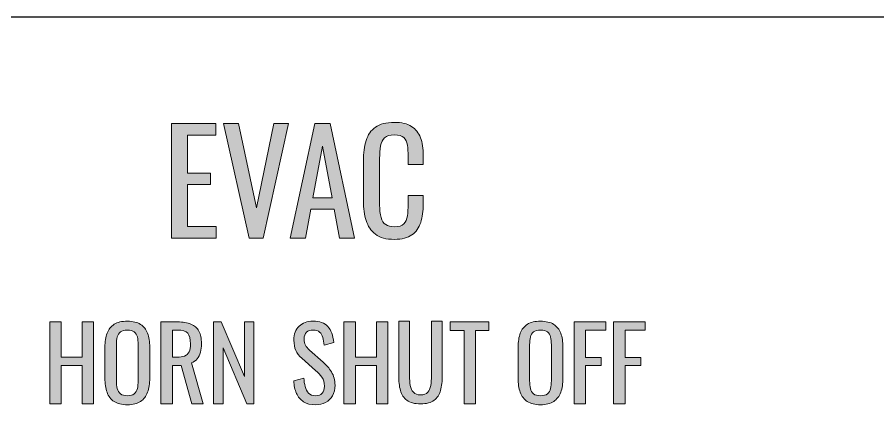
# Model space of a CAD drawing. Header units: inches. Extents: x 145 to 467, y 0 to 792.
# Drawn here: x 295.5 to 380.6, y 753.8 to 792.1 of the extents above; entities that cross this region are included whole.
import ezdxf

# ---------------------------------------------------------------- set-up
doc = ezdxf.new("R2010")
doc.units = ezdxf.units.IN
doc.header["$MEASUREMENT"] = 0
doc.layers.add('EVAC_Holes v5_0', color=7, linetype='Continuous')

# ---------------------------------------------------------------- blocks, each defined once
blk = doc.blocks.new('block 29')
at = {"layer": 'EVAC_Holes v5_0', "color": 7, "lineweight": 25}
blk.add_lwpolyline([(466.856, 792.078), (145.144, 792.078)], dxfattribs=at)
blk = doc.blocks.new('block 145')
at = {"layer": 'EVAC_Holes v5_0'}
h = blk.add_hatch(color=7, dxfattribs=at)
h.dxf.hatch_style = 2
h.paths.add_polyline_path([(310.76, 770.241), (310.76, 781.581), (315.155, 781.581), (315.155, 780.405), (312.342, 780.405), (312.342, 776.653), (314.624, 776.653), (314.624, 775.533), (312.342, 775.533), (312.342, 771.375), (315.184, 771.375), (315.184, 770.241)])
h = blk.add_hatch(color=7, dxfattribs=at)
h.dxf.hatch_style = 2
h.paths.add_polyline_path([(318.432, 770.241), (315.897, 781.581), (317.382, 781.581), (319.174, 773.223), (320.882, 781.581), (322.323, 781.581), (319.817, 770.241)])
h = blk.add_hatch(color=7, dxfattribs=at)
h.dxf.hatch_style = 2
h.paths.add_polyline_path([(322.52, 770.241), (324.928, 781.581), (326.454, 781.581), (328.876, 770.241), (327.378, 770.241), (326.859, 773.097), (324.55, 773.097), (324.004, 770.241)])
h.paths.add_polyline_path([(324.76, 774.231), (326.649, 774.231), (325.697, 779.341)])
h = blk.add_hatch(color=7, dxfattribs=at)
h.dxf.hatch_style = 2
edge = h.paths.add_edge_path()
edge.add_spline(control_points=[(332.81, 770.115), (332.007, 770.115), (331.384, 770.283), (330.94, 770.619), (330.497, 770.955), (330.188, 771.408), (330.017, 771.977), (329.844, 772.546), (329.757, 773.181), (329.757, 773.881), (329.757, 773.881), (329.757, 777.885), (329.757, 777.885), (329.757, 778.65), (329.844, 779.318), (330.017, 779.887), (330.188, 780.457), (330.497, 780.897), (330.94, 781.21), (331.384, 781.523), (332.007, 781.679), (332.81, 781.679), (333.519, 781.679), (334.081, 781.548), (334.496, 781.287), (334.911, 781.026), (335.21, 780.652), (335.393, 780.167), (335.574, 779.682), (335.665, 779.099), (335.665, 778.417), (335.665, 778.417), (335.665, 777.521), (335.665, 777.521), (335.665, 777.521), (334.167, 777.521), (334.167, 777.521), (334.167, 777.521), (334.167, 778.319), (334.167, 778.319), (334.167, 778.739), (334.146, 779.11), (334.104, 779.432), (334.062, 779.754), (333.948, 780.004), (333.761, 780.181), (333.574, 780.358), (333.262, 780.447), (332.823, 780.447), (332.375, 780.447), (332.049, 780.352), (331.843, 780.16), (331.638, 779.969), (331.505, 779.698), (331.444, 779.348), (331.384, 778.998), (331.354, 778.59), (331.354, 778.123), (331.354, 778.123), (331.354, 773.629), (331.354, 773.629), (331.354, 773.06), (331.399, 772.609), (331.493, 772.278), (331.586, 771.947), (331.74, 771.711), (331.955, 771.571), (332.17, 771.431), (332.459, 771.361), (332.823, 771.361), (333.252, 771.361), (333.561, 771.457), (333.747, 771.648), (333.934, 771.839), (334.051, 772.103), (334.098, 772.439), (334.144, 772.775), (334.167, 773.167), (334.167, 773.615), (334.167, 773.615), (334.167, 774.455), (334.167, 774.455), (334.167, 774.455), (335.665, 774.455), (335.665, 774.455), (335.665, 774.455), (335.665, 773.615), (335.665, 773.615), (335.665, 772.924), (335.581, 772.315), (335.413, 771.788), (335.245, 771.261), (334.956, 770.85), (334.545, 770.556), (334.135, 770.262), (333.556, 770.115), (332.81, 770.115)], knot_values=[0, 0, 0, 0, 1, 1, 1, 2, 2, 2, 3, 3, 3, 4, 4, 4, 5, 5, 5, 6, 6, 6, 7, 7, 7, 8, 8, 8, 9, 9, 9, 10, 10, 10, 11, 11, 11, 12, 12, 12, 13, 13, 13, 14, 14, 14, 15, 15, 15, 16, 16, 16, 17, 17, 17, 18, 18, 18, 19, 19, 19, 20, 20, 20, 21, 21, 21, 22, 22, 22, 23, 23, 23, 24, 24, 24, 25, 25, 25, 26, 26, 26, 27, 27, 27, 28, 28, 28, 29, 29, 29, 30, 30, 30, 31, 31, 31, 32, 32, 32, 32], degree=3, periodic=0)
at = {"layer": 'EVAC_Holes v5_0', "lineweight": 0}
for points in [[(310.76, 770.241), (310.76, 781.581), (315.155, 781.581), (315.155, 780.405), (312.342, 780.405), (312.342, 776.653), (314.624, 776.653), (314.624, 775.533), (312.342, 775.533), (312.342, 771.375), (315.184, 771.375), (315.184, 770.241), (310.76, 770.241)], [(318.432, 770.241), (315.897, 781.581), (317.382, 781.581), (319.174, 773.223), (320.882, 781.581), (322.323, 781.581), (319.817, 770.241), (318.432, 770.241)], [(322.52, 770.241), (324.928, 781.581), (326.454, 781.581), (328.876, 770.241), (327.378, 770.241), (326.859, 773.097), (324.55, 773.097), (324.004, 770.241), (322.52, 770.241)], [(324.76, 774.231), (326.649, 774.231), (325.697, 779.341), (324.76, 774.231)]]:
    blk.add_lwpolyline(points, dxfattribs=at)
blk.add_open_spline([(332.81, 770.115), (332.007, 770.115), (331.384, 770.283), (330.94, 770.619), (330.497, 770.955), (330.188, 771.408), (330.017, 771.977), (329.844, 772.546), (329.757, 773.181), (329.757, 773.881), (329.757, 773.881), (329.757, 777.885), (329.757, 777.885), (329.757, 778.65), (329.844, 779.318), (330.017, 779.887), (330.188, 780.457), (330.497, 780.897), (330.94, 781.21), (331.384, 781.523), (332.007, 781.679), (332.81, 781.679), (333.519, 781.679), (334.081, 781.548), (334.496, 781.287), (334.911, 781.026), (335.21, 780.652), (335.393, 780.167), (335.574, 779.682), (335.665, 779.099), (335.665, 778.417), (335.665, 778.417), (335.665, 777.521), (335.665, 777.521), (335.665, 777.521), (334.167, 777.521), (334.167, 777.521), (334.167, 777.521), (334.167, 778.319), (334.167, 778.319), (334.167, 778.739), (334.146, 779.11), (334.104, 779.432), (334.062, 779.754), (333.948, 780.004), (333.761, 780.181), (333.574, 780.358), (333.262, 780.447), (332.823, 780.447), (332.375, 780.447), (332.049, 780.352), (331.843, 780.16), (331.638, 779.969), (331.505, 779.698), (331.444, 779.348), (331.384, 778.998), (331.354, 778.59), (331.354, 778.123), (331.354, 778.123), (331.354, 773.629), (331.354, 773.629), (331.354, 773.06), (331.399, 772.609), (331.493, 772.278), (331.586, 771.947), (331.74, 771.711), (331.955, 771.571), (332.17, 771.431), (332.459, 771.361), (332.823, 771.361), (333.252, 771.361), (333.561, 771.457), (333.747, 771.648), (333.934, 771.839), (334.051, 772.103), (334.098, 772.439), (334.144, 772.775), (334.167, 773.167), (334.167, 773.615), (334.167, 773.615), (334.167, 774.455), (334.167, 774.455), (334.167, 774.455), (335.665, 774.455), (335.665, 774.455), (335.665, 774.455), (335.665, 773.615), (335.665, 773.615), (335.665, 772.924), (335.581, 772.315), (335.413, 771.788), (335.245, 771.261), (334.956, 770.85), (334.545, 770.556), (334.135, 770.262), (333.556, 770.115), (332.81, 770.115)], degree=3, knots=[0, 0, 0, 0, 1, 1, 1, 2, 2, 2, 3, 3, 3, 4, 4, 4, 5, 5, 5, 6, 6, 6, 7, 7, 7, 8, 8, 8, 9, 9, 9, 10, 10, 10, 11, 11, 11, 12, 12, 12, 13, 13, 13, 14, 14, 14, 15, 15, 15, 16, 16, 16, 17, 17, 17, 18, 18, 18, 19, 19, 19, 20, 20, 20, 21, 21, 21, 22, 22, 22, 23, 23, 23, 24, 24, 24, 25, 25, 25, 26, 26, 26, 27, 27, 27, 28, 28, 28, 29, 29, 29, 30, 30, 30, 31, 31, 31, 32, 32, 32, 32], dxfattribs=at)
blk = doc.blocks.new('block 163')
at = {"layer": 'EVAC_Holes v5_0'}
h = blk.add_hatch(color=7, dxfattribs=at)
h.dxf.hatch_style = 2
h.paths.add_polyline_path([(298.722, 753.855), (298.722, 761.956), (299.852, 761.956), (299.852, 758.456), (301.932, 758.456), (301.932, 761.956), (303.062, 761.956), (303.062, 753.855), (301.932, 753.855), (301.932, 757.646), (299.852, 757.646), (299.852, 753.855)])
h = blk.add_hatch(color=7, dxfattribs=at)
h.dxf.hatch_style = 2
edge = h.paths.add_edge_path()
edge.add_spline(control_points=[(306.401, 753.766), (305.855, 753.766), (305.418, 753.872), (305.092, 754.085), (304.765, 754.299), (304.532, 754.604), (304.392, 755), (304.251, 755.397), (304.182, 755.862), (304.182, 756.396), (304.182, 756.396), (304.182, 759.465), (304.182, 759.465), (304.182, 759.999), (304.253, 760.457), (304.396, 760.84), (304.54, 761.224), (304.773, 761.517), (305.097, 761.721), (305.42, 761.924), (305.855, 762.025), (306.401, 762.025), (306.948, 762.025), (307.382, 761.922), (307.701, 761.715), (308.021, 761.509), (308.253, 761.215), (308.396, 760.835), (308.54, 760.456), (308.611, 759.999), (308.611, 759.465), (308.611, 759.465), (308.611, 756.385), (308.611, 756.385), (308.611, 755.859), (308.54, 755.399), (308.396, 755.005), (308.253, 754.612), (308.021, 754.307), (307.701, 754.09), (307.382, 753.874), (306.948, 753.766), (306.401, 753.766)], knot_values=[0, 0, 0, 0, 1, 1, 1, 2, 2, 2, 3, 3, 3, 4, 4, 4, 5, 5, 5, 6, 6, 6, 7, 7, 7, 8, 8, 8, 9, 9, 9, 10, 10, 10, 11, 11, 11, 12, 12, 12, 13, 13, 13, 14, 14, 14, 14], degree=3, periodic=0)
edge = h.paths.add_edge_path()
edge.add_spline(control_points=[(306.401, 754.655), (306.701, 754.655), (306.928, 754.717), (307.081, 754.84), (307.234, 754.964), (307.338, 755.137), (307.392, 755.36), (307.444, 755.584), (307.472, 755.846), (307.472, 756.146), (307.472, 756.146), (307.472, 759.695), (307.472, 759.695), (307.472, 759.996), (307.444, 760.254), (307.392, 760.471), (307.338, 760.687), (307.234, 760.854), (307.081, 760.971), (306.928, 761.087), (306.701, 761.146), (306.401, 761.146), (306.102, 761.146), (305.873, 761.087), (305.717, 760.971), (305.56, 760.854), (305.455, 760.687), (305.402, 760.471), (305.348, 760.254), (305.322, 759.996), (305.322, 759.695), (305.322, 759.695), (305.322, 756.146), (305.322, 756.146), (305.322, 755.846), (305.348, 755.584), (305.402, 755.36), (305.455, 755.137), (305.56, 754.964), (305.717, 754.84), (305.873, 754.717), (306.102, 754.655), (306.401, 754.655)], knot_values=[0, 0, 0, 0, 1, 1, 1, 2, 2, 2, 3, 3, 3, 4, 4, 4, 5, 5, 5, 6, 6, 6, 7, 7, 7, 8, 8, 8, 9, 9, 9, 10, 10, 10, 11, 11, 11, 12, 12, 12, 13, 13, 13, 14, 14, 14, 14], degree=3, periodic=0)
h = blk.add_hatch(color=7, dxfattribs=at)
h.dxf.hatch_style = 2
edge = h.paths.add_edge_path()
edge.add_spline(control_points=[(309.722, 753.855), (309.722, 753.855), (309.722, 761.956), (309.722, 761.956), (309.722, 761.956), (311.352, 761.956), (311.352, 761.956), (311.892, 761.956), (312.338, 761.884), (312.691, 761.74), (313.045, 761.597), (313.307, 761.367), (313.477, 761.05), (313.646, 760.734), (313.731, 760.319), (313.731, 759.806), (313.731, 759.492), (313.698, 759.207), (313.632, 758.951), (313.564, 758.694), (313.458, 758.477), (313.312, 758.3), (313.165, 758.124), (312.972, 757.996), (312.731, 757.916), (312.731, 757.916), (313.882, 753.855), (313.882, 753.855), (313.882, 753.855), (312.792, 753.855), (312.792, 753.855), (312.792, 753.855), (311.731, 757.655), (311.731, 757.655), (311.731, 757.655), (310.852, 757.655), (310.852, 757.655), (310.852, 757.655), (310.852, 753.855), (310.852, 753.855), (310.852, 753.855), (309.722, 753.855), (309.722, 753.855)], knot_values=[0, 0, 0, 0, 1, 1, 1, 2, 2, 2, 3, 3, 3, 4, 4, 4, 5, 5, 5, 6, 6, 6, 7, 7, 7, 8, 8, 8, 9, 9, 9, 10, 10, 10, 11, 11, 11, 12, 12, 12, 13, 13, 13, 14, 14, 14, 14], degree=3, periodic=0)
edge = h.paths.add_edge_path()
edge.add_spline(control_points=[(310.852, 758.465), (310.852, 758.465), (311.281, 758.465), (311.281, 758.465), (311.602, 758.465), (311.861, 758.505), (312.062, 758.585), (312.262, 758.666), (312.408, 758.802), (312.502, 758.996), (312.595, 759.189), (312.642, 759.459), (312.642, 759.806), (312.642, 760.279), (312.555, 760.621), (312.382, 760.831), (312.208, 761.041), (311.865, 761.146), (311.352, 761.146), (311.352, 761.146), (310.852, 761.146), (310.852, 761.146), (310.852, 761.146), (310.852, 758.465), (310.852, 758.465)], knot_values=[0, 0, 0, 0, 1, 1, 1, 2, 2, 2, 3, 3, 3, 4, 4, 4, 5, 5, 5, 6, 6, 6, 7, 7, 7, 8, 8, 8, 8], degree=3, periodic=0)
h = blk.add_hatch(color=7, dxfattribs=at)
h.dxf.hatch_style = 2
h.paths.add_polyline_path([(314.911, 753.855), (314.911, 761.956), (315.682, 761.956), (317.981, 756.576), (317.981, 761.956), (318.922, 761.956), (318.922, 753.855), (318.201, 753.855), (315.871, 759.385), (315.871, 753.855)])
h = blk.add_hatch(color=7, dxfattribs=at)
h.dxf.hatch_style = 2
edge = h.paths.add_edge_path()
edge.add_spline(control_points=[(325.003, 753.766), (324.536, 753.766), (324.147, 753.865), (323.838, 754.065), (323.527, 754.266), (323.293, 754.542), (323.132, 754.896), (322.972, 755.249), (322.879, 755.659), (322.852, 756.125), (322.852, 756.125), (323.852, 756.396), (323.852, 756.396), (323.873, 756.109), (323.918, 755.832), (323.987, 755.565), (324.057, 755.299), (324.172, 755.081), (324.333, 754.911), (324.492, 754.74), (324.715, 754.655), (325.003, 754.655), (325.296, 754.655), (325.517, 754.737), (325.668, 754.9), (325.817, 755.064), (325.892, 755.299), (325.892, 755.605), (325.892, 755.972), (325.809, 756.267), (325.642, 756.49), (325.475, 756.714), (325.265, 756.939), (325.012, 757.166), (325.012, 757.166), (323.652, 758.365), (323.652, 758.365), (323.385, 758.599), (323.189, 758.854), (323.062, 759.13), (322.935, 759.407), (322.873, 759.749), (322.873, 760.155), (322.873, 760.749), (323.043, 761.209), (323.382, 761.536), (323.722, 761.862), (324.185, 762.025), (324.772, 762.025), (325.092, 762.025), (325.374, 761.984), (325.617, 761.9), (325.861, 761.817), (326.064, 761.689), (326.227, 761.516), (326.39, 761.342), (326.52, 761.124), (326.617, 760.86), (326.713, 760.597), (326.779, 760.289), (326.812, 759.936), (326.812, 759.936), (325.852, 759.675), (325.852, 759.675), (325.833, 759.942), (325.793, 760.187), (325.732, 760.411), (325.672, 760.634), (325.567, 760.814), (325.418, 760.951), (325.267, 761.087), (325.052, 761.155), (324.772, 761.155), (324.492, 761.155), (324.274, 761.081), (324.117, 760.931), (323.961, 760.78), (323.882, 760.559), (323.882, 760.266), (323.882, 760.019), (323.923, 759.815), (324.007, 759.655), (324.09, 759.496), (324.225, 759.332), (324.413, 759.166), (324.413, 759.166), (325.782, 757.965), (325.782, 757.965), (326.088, 757.699), (326.359, 757.38), (326.592, 757.01), (326.826, 756.641), (326.942, 756.202), (326.942, 755.695), (326.942, 755.295), (326.859, 754.951), (326.692, 754.661), (326.526, 754.371), (326.297, 754.149), (326.007, 753.996), (325.717, 753.842), (325.382, 753.766), (325.003, 753.766)], knot_values=[0, 0, 0, 0, 1, 1, 1, 2, 2, 2, 3, 3, 3, 4, 4, 4, 5, 5, 5, 6, 6, 6, 7, 7, 7, 8, 8, 8, 9, 9, 9, 10, 10, 10, 11, 11, 11, 12, 12, 12, 13, 13, 13, 14, 14, 14, 15, 15, 15, 16, 16, 16, 17, 17, 17, 18, 18, 18, 19, 19, 19, 20, 20, 20, 21, 21, 21, 22, 22, 22, 23, 23, 23, 24, 24, 24, 25, 25, 25, 26, 26, 26, 27, 27, 27, 28, 28, 28, 29, 29, 29, 30, 30, 30, 31, 31, 31, 32, 32, 32, 33, 33, 33, 34, 34, 34, 34], degree=3, periodic=0)
h = blk.add_hatch(color=7, dxfattribs=at)
h.dxf.hatch_style = 2
h.paths.add_polyline_path([(327.822, 753.855), (327.822, 761.956), (328.952, 761.956), (328.952, 758.456), (331.032, 758.456), (331.032, 761.956), (332.163, 761.956), (332.163, 753.855), (331.032, 753.855), (331.032, 757.646), (328.952, 757.646), (328.952, 753.855)])
h = blk.add_hatch(color=7, dxfattribs=at)
h.dxf.hatch_style = 2
edge = h.paths.add_edge_path()
edge.add_spline(control_points=[(335.397, 753.856), (334.81, 753.856), (334.361, 753.972), (334.048, 754.206), (333.734, 754.439), (333.521, 754.768), (333.408, 755.191), (333.295, 755.615), (333.238, 756.109), (333.238, 756.676), (333.238, 756.676), (333.238, 762.046), (333.238, 762.046), (333.238, 762.046), (334.317, 762.046), (334.317, 762.046), (334.317, 762.046), (334.317, 756.626), (334.317, 756.626), (334.317, 756.28), (334.341, 755.963), (334.387, 755.676), (334.434, 755.389), (334.536, 755.163), (334.692, 754.996), (334.849, 754.829), (335.084, 754.746), (335.397, 754.746), (335.718, 754.746), (335.954, 754.829), (336.107, 754.996), (336.26, 755.163), (336.361, 755.389), (336.408, 755.676), (336.454, 755.963), (336.477, 756.28), (336.477, 756.626), (336.477, 756.626), (336.477, 762.046), (336.477, 762.046), (336.477, 762.046), (337.548, 762.046), (337.548, 762.046), (337.548, 762.046), (337.548, 756.676), (337.548, 756.676), (337.548, 756.109), (337.491, 755.615), (337.378, 755.191), (337.264, 754.768), (337.052, 754.439), (336.743, 754.206), (336.432, 753.972), (335.984, 753.856), (335.397, 753.856)], knot_values=[0, 0, 0, 0, 1, 1, 1, 2, 2, 2, 3, 3, 3, 4, 4, 4, 5, 5, 5, 6, 6, 6, 7, 7, 7, 8, 8, 8, 9, 9, 9, 10, 10, 10, 11, 11, 11, 12, 12, 12, 13, 13, 13, 14, 14, 14, 15, 15, 15, 16, 16, 16, 17, 17, 17, 18, 18, 18, 18], degree=3, periodic=0)
h = blk.add_hatch(color=7, dxfattribs=at)
h.dxf.hatch_style = 2
h.paths.add_polyline_path([(339.7, 753.855), (339.7, 761.115), (338.331, 761.115), (338.331, 761.956), (342.161, 761.956), (342.161, 761.115), (340.831, 761.115), (340.831, 753.855)])
h = blk.add_hatch(color=7, dxfattribs=at)
h.dxf.hatch_style = 2
edge = h.paths.add_edge_path()
edge.add_spline(control_points=[(347.271, 753.766), (346.724, 753.766), (346.288, 753.872), (345.961, 754.085), (345.635, 754.299), (345.401, 754.604), (345.261, 755), (345.121, 755.397), (345.052, 755.862), (345.052, 756.396), (345.052, 756.396), (345.052, 759.465), (345.052, 759.465), (345.052, 759.999), (345.123, 760.457), (345.266, 760.84), (345.409, 761.224), (345.642, 761.517), (345.966, 761.721), (346.29, 761.924), (346.724, 762.025), (347.271, 762.025), (347.817, 762.025), (348.251, 761.922), (348.571, 761.715), (348.891, 761.509), (349.123, 761.215), (349.266, 760.835), (349.409, 760.456), (349.481, 759.999), (349.481, 759.465), (349.481, 759.465), (349.481, 756.385), (349.481, 756.385), (349.481, 755.859), (349.409, 755.399), (349.266, 755.005), (349.123, 754.612), (348.891, 754.307), (348.571, 754.09), (348.251, 753.874), (347.817, 753.766), (347.271, 753.766)], knot_values=[0, 0, 0, 0, 1, 1, 1, 2, 2, 2, 3, 3, 3, 4, 4, 4, 5, 5, 5, 6, 6, 6, 7, 7, 7, 8, 8, 8, 9, 9, 9, 10, 10, 10, 11, 11, 11, 12, 12, 12, 13, 13, 13, 14, 14, 14, 14], degree=3, periodic=0)
edge = h.paths.add_edge_path()
edge.add_spline(control_points=[(347.271, 754.655), (347.571, 754.655), (347.798, 754.717), (347.951, 754.84), (348.104, 754.964), (348.208, 755.137), (348.261, 755.36), (348.314, 755.584), (348.341, 755.846), (348.341, 756.146), (348.341, 756.146), (348.341, 759.695), (348.341, 759.695), (348.341, 759.996), (348.314, 760.254), (348.261, 760.471), (348.208, 760.687), (348.104, 760.854), (347.951, 760.971), (347.798, 761.087), (347.571, 761.146), (347.271, 761.146), (346.971, 761.146), (346.743, 761.087), (346.586, 760.971), (346.429, 760.854), (346.324, 760.687), (346.271, 760.471), (346.218, 760.254), (346.191, 759.996), (346.191, 759.695), (346.191, 759.695), (346.191, 756.146), (346.191, 756.146), (346.191, 755.846), (346.218, 755.584), (346.271, 755.36), (346.324, 755.137), (346.429, 754.964), (346.586, 754.84), (346.743, 754.717), (346.971, 754.655), (347.271, 754.655)], knot_values=[0, 0, 0, 0, 1, 1, 1, 2, 2, 2, 3, 3, 3, 4, 4, 4, 5, 5, 5, 6, 6, 6, 7, 7, 7, 8, 8, 8, 9, 9, 9, 10, 10, 10, 11, 11, 11, 12, 12, 12, 13, 13, 13, 14, 14, 14, 14], degree=3, periodic=0)
h = blk.add_hatch(color=7, dxfattribs=at)
h.dxf.hatch_style = 2
h.paths.add_polyline_path([(350.591, 753.855), (350.591, 761.956), (353.72, 761.956), (353.72, 761.146), (351.72, 761.146), (351.72, 758.445), (353.27, 758.445), (353.27, 757.646), (351.72, 757.646), (351.72, 753.855)])
h = blk.add_hatch(color=7, dxfattribs=at)
h.dxf.hatch_style = 2
h.paths.add_polyline_path([(354.501, 753.855), (354.501, 761.956), (357.631, 761.956), (357.631, 761.146), (355.631, 761.146), (355.631, 758.445), (357.18, 758.445), (357.18, 757.646), (355.631, 757.646), (355.631, 753.855)])
at = {"layer": 'EVAC_Holes v5_0', "lineweight": 0}
for points in [[(298.722, 753.855), (298.722, 761.956), (299.852, 761.956), (299.852, 758.456), (301.932, 758.456), (301.932, 761.956), (303.062, 761.956), (303.062, 753.855), (301.932, 753.855), (301.932, 757.646), (299.852, 757.646), (299.852, 753.855), (298.722, 753.855)], [(314.911, 753.855), (314.911, 761.956), (315.682, 761.956), (317.981, 756.576), (317.981, 761.956), (318.922, 761.956), (318.922, 753.855), (318.201, 753.855), (315.871, 759.385), (315.871, 753.855), (314.911, 753.855)], [(327.822, 753.855), (327.822, 761.956), (328.952, 761.956), (328.952, 758.456), (331.032, 758.456), (331.032, 761.956), (332.163, 761.956), (332.163, 753.855), (331.032, 753.855), (331.032, 757.646), (328.952, 757.646), (328.952, 753.855), (327.822, 753.855)], [(339.7, 753.855), (339.7, 761.115), (338.331, 761.115), (338.331, 761.956), (342.161, 761.956), (342.161, 761.115), (340.831, 761.115), (340.831, 753.855), (339.7, 753.855)], [(350.591, 753.855), (350.591, 761.956), (353.72, 761.956), (353.72, 761.146), (351.72, 761.146), (351.72, 758.445), (353.27, 758.445), (353.27, 757.646), (351.72, 757.646), (351.72, 753.855), (350.591, 753.855)], [(354.501, 753.855), (354.501, 761.956), (357.631, 761.956), (357.631, 761.146), (355.631, 761.146), (355.631, 758.445), (357.18, 758.445), (357.18, 757.646), (355.631, 757.646), (355.631, 753.855), (354.501, 753.855)]]:
    blk.add_lwpolyline(points, dxfattribs=at)
for points, knots in [([(306.401, 753.766), (305.855, 753.766), (305.418, 753.872), (305.092, 754.085), (304.765, 754.299), (304.532, 754.604), (304.392, 755), (304.251, 755.397), (304.182, 755.862), (304.182, 756.396), (304.182, 756.396), (304.182, 759.465), (304.182, 759.465), (304.182, 759.999), (304.253, 760.457), (304.396, 760.84), (304.54, 761.224), (304.773, 761.517), (305.097, 761.721), (305.42, 761.924), (305.855, 762.025), (306.401, 762.025), (306.948, 762.025), (307.382, 761.922), (307.701, 761.715), (308.021, 761.509), (308.253, 761.215), (308.396, 760.835), (308.54, 760.456), (308.611, 759.999), (308.611, 759.465), (308.611, 759.465), (308.611, 756.385), (308.611, 756.385), (308.611, 755.859), (308.54, 755.399), (308.396, 755.005), (308.253, 754.612), (308.021, 754.307), (307.701, 754.09), (307.382, 753.874), (306.948, 753.766), (306.401, 753.766)], [0, 0, 0, 0, 1, 1, 1, 2, 2, 2, 3, 3, 3, 4, 4, 4, 5, 5, 5, 6, 6, 6, 7, 7, 7, 8, 8, 8, 9, 9, 9, 10, 10, 10, 11, 11, 11, 12, 12, 12, 13, 13, 13, 14, 14, 14, 14]), ([(309.722, 753.855), (309.722, 753.855), (309.722, 761.956), (309.722, 761.956), (309.722, 761.956), (311.352, 761.956), (311.352, 761.956), (311.892, 761.956), (312.338, 761.884), (312.691, 761.74), (313.045, 761.597), (313.307, 761.367), (313.477, 761.05), (313.646, 760.734), (313.731, 760.319), (313.731, 759.806), (313.731, 759.492), (313.698, 759.207), (313.632, 758.951), (313.564, 758.694), (313.458, 758.477), (313.312, 758.3), (313.165, 758.124), (312.972, 757.996), (312.731, 757.916), (312.731, 757.916), (313.882, 753.855), (313.882, 753.855), (313.882, 753.855), (312.792, 753.855), (312.792, 753.855), (312.792, 753.855), (311.731, 757.655), (311.731, 757.655), (311.731, 757.655), (310.852, 757.655), (310.852, 757.655), (310.852, 757.655), (310.852, 753.855), (310.852, 753.855), (310.852, 753.855), (309.722, 753.855), (309.722, 753.855)], [0, 0, 0, 0, 1, 1, 1, 2, 2, 2, 3, 3, 3, 4, 4, 4, 5, 5, 5, 6, 6, 6, 7, 7, 7, 8, 8, 8, 9, 9, 9, 10, 10, 10, 11, 11, 11, 12, 12, 12, 13, 13, 13, 14, 14, 14, 14]), ([(325.003, 753.766), (324.536, 753.766), (324.147, 753.865), (323.838, 754.065), (323.527, 754.266), (323.293, 754.542), (323.132, 754.896), (322.972, 755.249), (322.879, 755.659), (322.852, 756.125), (322.852, 756.125), (323.852, 756.396), (323.852, 756.396), (323.873, 756.109), (323.918, 755.832), (323.987, 755.565), (324.057, 755.299), (324.172, 755.081), (324.333, 754.911), (324.492, 754.74), (324.715, 754.655), (325.003, 754.655), (325.296, 754.655), (325.517, 754.737), (325.668, 754.9), (325.817, 755.064), (325.892, 755.299), (325.892, 755.605), (325.892, 755.972), (325.809, 756.267), (325.642, 756.49), (325.475, 756.714), (325.265, 756.939), (325.012, 757.166), (325.012, 757.166), (323.652, 758.365), (323.652, 758.365), (323.385, 758.599), (323.189, 758.854), (323.062, 759.13), (322.935, 759.407), (322.873, 759.749), (322.873, 760.155), (322.873, 760.749), (323.043, 761.209), (323.382, 761.536), (323.722, 761.862), (324.185, 762.025), (324.772, 762.025), (325.092, 762.025), (325.374, 761.984), (325.617, 761.9), (325.861, 761.817), (326.064, 761.689), (326.227, 761.516), (326.39, 761.342), (326.52, 761.124), (326.617, 760.86), (326.713, 760.597), (326.779, 760.289), (326.812, 759.936), (326.812, 759.936), (325.852, 759.675), (325.852, 759.675), (325.833, 759.942), (325.793, 760.187), (325.732, 760.411), (325.672, 760.634), (325.567, 760.814), (325.418, 760.951), (325.267, 761.087), (325.052, 761.155), (324.772, 761.155), (324.492, 761.155), (324.274, 761.081), (324.117, 760.931), (323.961, 760.78), (323.882, 760.559), (323.882, 760.266), (323.882, 760.019), (323.923, 759.815), (324.007, 759.655), (324.09, 759.496), (324.225, 759.332), (324.413, 759.166), (324.413, 759.166), (325.782, 757.965), (325.782, 757.965), (326.088, 757.699), (326.359, 757.38), (326.592, 757.01), (326.826, 756.641), (326.942, 756.202), (326.942, 755.695), (326.942, 755.295), (326.859, 754.951), (326.692, 754.661), (326.526, 754.371), (326.297, 754.149), (326.007, 753.996), (325.717, 753.842), (325.382, 753.766), (325.003, 753.766)], [0, 0, 0, 0, 1, 1, 1, 2, 2, 2, 3, 3, 3, 4, 4, 4, 5, 5, 5, 6, 6, 6, 7, 7, 7, 8, 8, 8, 9, 9, 9, 10, 10, 10, 11, 11, 11, 12, 12, 12, 13, 13, 13, 14, 14, 14, 15, 15, 15, 16, 16, 16, 17, 17, 17, 18, 18, 18, 19, 19, 19, 20, 20, 20, 21, 21, 21, 22, 22, 22, 23, 23, 23, 24, 24, 24, 25, 25, 25, 26, 26, 26, 27, 27, 27, 28, 28, 28, 29, 29, 29, 30, 30, 30, 31, 31, 31, 32, 32, 32, 33, 33, 33, 34, 34, 34, 34]), ([(335.397, 753.856), (334.81, 753.856), (334.361, 753.972), (334.048, 754.206), (333.734, 754.439), (333.521, 754.768), (333.408, 755.191), (333.295, 755.615), (333.238, 756.109), (333.238, 756.676), (333.238, 756.676), (333.238, 762.046), (333.238, 762.046), (333.238, 762.046), (334.317, 762.046), (334.317, 762.046), (334.317, 762.046), (334.317, 756.626), (334.317, 756.626), (334.317, 756.28), (334.341, 755.963), (334.387, 755.676), (334.434, 755.389), (334.536, 755.163), (334.692, 754.996), (334.849, 754.829), (335.084, 754.746), (335.397, 754.746), (335.718, 754.746), (335.954, 754.829), (336.107, 754.996), (336.26, 755.163), (336.361, 755.389), (336.408, 755.676), (336.454, 755.963), (336.477, 756.28), (336.477, 756.626), (336.477, 756.626), (336.477, 762.046), (336.477, 762.046), (336.477, 762.046), (337.548, 762.046), (337.548, 762.046), (337.548, 762.046), (337.548, 756.676), (337.548, 756.676), (337.548, 756.109), (337.491, 755.615), (337.378, 755.191), (337.264, 754.768), (337.052, 754.439), (336.743, 754.206), (336.432, 753.972), (335.984, 753.856), (335.397, 753.856)], [0, 0, 0, 0, 1, 1, 1, 2, 2, 2, 3, 3, 3, 4, 4, 4, 5, 5, 5, 6, 6, 6, 7, 7, 7, 8, 8, 8, 9, 9, 9, 10, 10, 10, 11, 11, 11, 12, 12, 12, 13, 13, 13, 14, 14, 14, 15, 15, 15, 16, 16, 16, 17, 17, 17, 18, 18, 18, 18]), ([(347.271, 753.766), (346.724, 753.766), (346.288, 753.872), (345.961, 754.085), (345.635, 754.299), (345.401, 754.604), (345.261, 755), (345.121, 755.397), (345.052, 755.862), (345.052, 756.396), (345.052, 756.396), (345.052, 759.465), (345.052, 759.465), (345.052, 759.999), (345.123, 760.457), (345.266, 760.84), (345.409, 761.224), (345.642, 761.517), (345.966, 761.721), (346.29, 761.924), (346.724, 762.025), (347.271, 762.025), (347.817, 762.025), (348.251, 761.922), (348.571, 761.715), (348.891, 761.509), (349.123, 761.215), (349.266, 760.835), (349.409, 760.456), (349.481, 759.999), (349.481, 759.465), (349.481, 759.465), (349.481, 756.385), (349.481, 756.385), (349.481, 755.859), (349.409, 755.399), (349.266, 755.005), (349.123, 754.612), (348.891, 754.307), (348.571, 754.09), (348.251, 753.874), (347.817, 753.766), (347.271, 753.766)], [0, 0, 0, 0, 1, 1, 1, 2, 2, 2, 3, 3, 3, 4, 4, 4, 5, 5, 5, 6, 6, 6, 7, 7, 7, 8, 8, 8, 9, 9, 9, 10, 10, 10, 11, 11, 11, 12, 12, 12, 13, 13, 13, 14, 14, 14, 14]), ([(306.401, 754.655), (306.701, 754.655), (306.928, 754.717), (307.081, 754.84), (307.234, 754.964), (307.338, 755.137), (307.392, 755.36), (307.444, 755.584), (307.472, 755.846), (307.472, 756.146), (307.472, 756.146), (307.472, 759.695), (307.472, 759.695), (307.472, 759.996), (307.444, 760.254), (307.392, 760.471), (307.338, 760.687), (307.234, 760.854), (307.081, 760.971), (306.928, 761.087), (306.701, 761.146), (306.401, 761.146), (306.102, 761.146), (305.873, 761.087), (305.717, 760.971), (305.56, 760.854), (305.455, 760.687), (305.402, 760.471), (305.348, 760.254), (305.322, 759.996), (305.322, 759.695), (305.322, 759.695), (305.322, 756.146), (305.322, 756.146), (305.322, 755.846), (305.348, 755.584), (305.402, 755.36), (305.455, 755.137), (305.56, 754.964), (305.717, 754.84), (305.873, 754.717), (306.102, 754.655), (306.401, 754.655)], [0, 0, 0, 0, 1, 1, 1, 2, 2, 2, 3, 3, 3, 4, 4, 4, 5, 5, 5, 6, 6, 6, 7, 7, 7, 8, 8, 8, 9, 9, 9, 10, 10, 10, 11, 11, 11, 12, 12, 12, 13, 13, 13, 14, 14, 14, 14]), ([(310.852, 758.465), (310.852, 758.465), (311.281, 758.465), (311.281, 758.465), (311.602, 758.465), (311.861, 758.505), (312.062, 758.585), (312.262, 758.666), (312.408, 758.802), (312.502, 758.996), (312.595, 759.189), (312.642, 759.459), (312.642, 759.806), (312.642, 760.279), (312.555, 760.621), (312.382, 760.831), (312.208, 761.041), (311.865, 761.146), (311.352, 761.146), (311.352, 761.146), (310.852, 761.146), (310.852, 761.146), (310.852, 761.146), (310.852, 758.465), (310.852, 758.465)], [0, 0, 0, 0, 1, 1, 1, 2, 2, 2, 3, 3, 3, 4, 4, 4, 5, 5, 5, 6, 6, 6, 7, 7, 7, 8, 8, 8, 8]), ([(347.271, 754.655), (347.571, 754.655), (347.798, 754.717), (347.951, 754.84), (348.104, 754.964), (348.208, 755.137), (348.261, 755.36), (348.314, 755.584), (348.341, 755.846), (348.341, 756.146), (348.341, 756.146), (348.341, 759.695), (348.341, 759.695), (348.341, 759.996), (348.314, 760.254), (348.261, 760.471), (348.208, 760.687), (348.104, 760.854), (347.951, 760.971), (347.798, 761.087), (347.571, 761.146), (347.271, 761.146), (346.971, 761.146), (346.743, 761.087), (346.586, 760.971), (346.429, 760.854), (346.324, 760.687), (346.271, 760.471), (346.218, 760.254), (346.191, 759.996), (346.191, 759.695), (346.191, 759.695), (346.191, 756.146), (346.191, 756.146), (346.191, 755.846), (346.218, 755.584), (346.271, 755.36), (346.324, 755.137), (346.429, 754.964), (346.586, 754.84), (346.743, 754.717), (346.971, 754.655), (347.271, 754.655)], [0, 0, 0, 0, 1, 1, 1, 2, 2, 2, 3, 3, 3, 4, 4, 4, 5, 5, 5, 6, 6, 6, 7, 7, 7, 8, 8, 8, 9, 9, 9, 10, 10, 10, 11, 11, 11, 12, 12, 12, 13, 13, 13, 14, 14, 14, 14])]:
    blk.add_open_spline(points, degree=3, knots=knots, dxfattribs=at)

msp = doc.modelspace()

# ---------------------------------------------------------------- block references
at = {"layer": 'EVAC_Holes v5_0'}
for name in ['block 29', 'block 145', 'block 163']:
    msp.add_blockref(name, (0, 0), dxfattribs=at)

doc.saveas('drawing.dxf')
